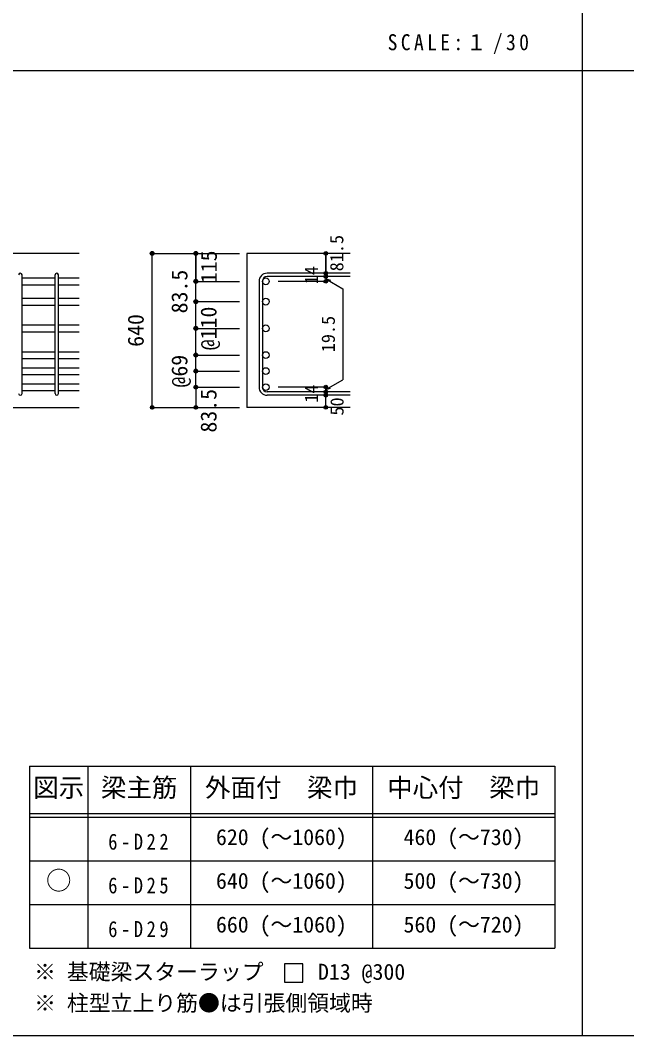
# Model space of a CAD drawing. Units: millimetres at full size, sheet at 1:30, with parts at other scales. Extents: x -5973 to 5954, y -4195 to 4201.
# Drawn here: x -3439 to -942, y -4195 to -15 of the extents above; entities that cross this region are included whole.
import ezdxf
from ezdxf.enums import TextEntityAlignment as Align

# ---------------------------------------------------------------- set-up
doc = ezdxf.new("R2010")
doc.units = ezdxf.units.MM
doc.header["$LTSCALE"] = 30
doc.header["$PDMODE"] = 32
doc.header["$PDSIZE"] = 15
for name, color, linetype in [('0-1_躯体線', 2, 'Continuous'), ('0-5_基礎梁筋', 7, 'Continuous'), ('0-6_スタラップ筋', 7, 'Continuous'), ('0-D_寸法', 4, 'Continuous'), ('6-7_文字', 7, 'Continuous'), ('6-E_枠', 7, 'Continuous'), ('F-0_枠', 6, 'Continuous')]:
    doc.layers.add(name, color=color, linetype=linetype)
doc.styles.add('ＭＳ ゴシック', font='')
doc.styles.get('ＭＳ ゴシック').set_extended_font_data('MS Gothic')

msp = doc.modelspace()

# ---------------------------------------------------------------- linework, layer by layer
at = {"layer": '0-1_躯体線'}
for p, q in [((-3195.8, -974.89), (-4995.8, -974.89)), ((-2080.8, -974.89), (-2505.8, -974.89)), ((-2505.8, -974.89), (-2505.8, -1608.89)), ((-3595.8, -1608.89), (-3195.8, -1608.89)), ((-2080.8, -1608.89), (-2505.8, -1608.89))]:
    msp.add_line(p, q, dxfattribs=at)
at = {"layer": '0-5_基礎梁筋'}
for p, q in [((-3431.8, -1075.82), (-3295.8, -1075.82)), ((-3281.8, -1075.82), (-3195.8, -1075.82)), ((-3431.8, -1103.82), (-3295.8, -1103.82)), ((-3281.8, -1103.82), (-3195.8, -1103.82)), ((-3431.8, -1159.39), (-3295.8, -1159.39)), ((-3281.8, -1159.39), (-3195.8, -1159.39)), ((-3431.8, -1187.39), (-3295.8, -1187.39)), ((-3281.8, -1187.39), (-3195.8, -1187.39)), ((-3431.8, -1269.39), (-3295.8, -1269.39)), ((-3281.8, -1269.39), (-3195.8, -1269.39)), ((-3431.8, -1297.39), (-3295.8, -1297.39)), ((-3281.8, -1297.39), (-3195.8, -1297.39)), ((-3431.8, -1379.39), (-3295.8, -1379.39)), ((-3281.8, -1379.39), (-3195.8, -1379.39)), ((-3431.8, -1407.39), (-3295.8, -1407.39)), ((-3281.8, -1407.39), (-3195.8, -1407.39)), ((-3431.8, -1445.39), (-3295.8, -1445.39)), ((-3281.8, -1445.39), (-3195.8, -1445.39)), ((-3431.8, -1473.39), (-3295.8, -1473.39)), ((-3281.8, -1473.39), (-3195.8, -1473.39)), ((-3431.8, -1511.39), (-3295.8, -1511.39)), ((-3431.8, -1539.39), (-3295.8, -1539.39)), ((-3281.8, -1511.39), (-3195.8, -1511.39)), ((-3281.8, -1539.39), (-3195.8, -1539.39))]:
    msp.add_line(p, q, dxfattribs=at)
at = {"layer": '0-5_基礎梁筋', "color": 3}
for centre in [(-2427.8, -1089.82), (-2427.8, -1173.39), (-2427.8, -1283.39), (-2427.8, -1393.39), (-2427.8, -1459.39), (-2427.8, -1525.39)]:
    msp.add_circle(centre, 14, dxfattribs=at)
at = {"layer": '0-6_スタラップ筋'}
for p, q in [((-3431.8, -1551.89), (-3431.8, -1063.32)), ((-3295.8, -1551.89), (-3295.8, -1063.32)), ((-3281.8, -1551.89), (-3281.8, -1063.32)), ((-2080.8, -1056.32), (-2422.3, -1056.32)), ((-2080.8, -1070.32), (-2422.3, -1070.32)), ((-2455.8, -1089.82), (-2455.8, -1525.39)), ((-2441.8, -1089.82), (-2441.8, -1525.39)), ((-2080.8, -1544.89), (-2422.3, -1544.89)), ((-2080.8, -1558.89), (-2422.3, -1558.89))]:
    msp.add_line(p, q, dxfattribs=at)
for centre, radius, start, end in [((-3438.8, -1063.32), 7, 0, 180), ((-3288.8, -1063.32), 7, 0, 180), ((-2422.3, -1089.82), 33.5, 90, 180), ((-2422.3, -1089.82), 19.5, 90, 180), ((-2422.3, -1525.39), 33.5, 180, 270), ((-2422.3, -1525.39), 19.5, 180, 270), ((-3438.8, -1551.89), 7, 180, 0), ((-3288.8, -1551.89), 7, 180, 0)]:
    msp.add_arc(centre, radius, start, end, dxfattribs=at)
at = {"layer": '0-D_寸法'}
for p, q in [((-2895.8, -974.89), (-2715.8, -974.89)), ((-2895.8, -974.89), (-2715.8, -974.89)), ((-2895.8, -1608.89), (-2895.8, -974.89)), ((-2715.8, -1089.82), (-2715.8, -974.89)), ((-2715.8, -974.89), (-2535.8, -974.89)), ((-2715.8, -974.89), (-2715.8, -1089.82)), ((-2180.8, -1070.32), (-2180.8, -1056.32)), ((-2180.8, -1070.32), (-2180.8, -1089.82)), ((-2180.8, -1080.07), (-2161.48, -1085.25)), ((-2180.8, -1080.07), (-2110.74, -1120.52)), ((-2715.8, -1089.82), (-2535.8, -1089.82)), ((-2715.8, -1089.82), (-2535.8, -1089.82)), ((-2180.8, -1089.82), (-2376.89, -1089.82)), ((-2110.74, -1120.52), (-2110.74, -1494.7)), ((-2715.8, -1173.39), (-2535.8, -1173.39)), ((-2715.8, -1173.39), (-2535.8, -1173.39)), ((-2715.8, -1283.39), (-2535.8, -1283.39)), ((-2715.8, -1525.39), (-2715.8, -1283.39)), ((-2715.8, -1393.39), (-2535.8, -1393.39)), ((-2715.8, -1459.39), (-2535.8, -1459.39)), ((-2180.8, -1535.14), (-2110.74, -1494.7)), ((-2715.8, -1525.39), (-2535.8, -1525.39)), ((-2715.8, -1525.39), (-2715.8, -1608.89)), ((-2180.8, -1525.39), (-2376.89, -1525.39)), ((-2180.8, -1544.89), (-2180.8, -1525.39)), ((-2180.8, -1535.14), (-2161.48, -1529.97)), ((-2180.8, -1558.89), (-2180.8, -1544.89)), ((-2180.8, -1608.89), (-2180.8, -1558.89)), ((-2895.8, -1608.89), (-2715.8, -1608.89)), ((-2715.8, -1608.89), (-2535.8, -1608.89))]:
    msp.add_line(p, q, dxfattribs=at)
for points in [[(-2180.8, -974.89), (-2180.8, -1056.32), (-2180.8, -974.89)], [(-2715.8, -1283.39), (-2715.8, -1173.39), (-2715.8, -1089.82)]]:
    msp.add_lwpolyline(points, dxfattribs=at)
for centre, radius in [((-2895.8, -974.89), 8), ((-2895.8, -974.89), 7.2), ((-2895.8, -974.89), 6.4), ((-2895.8, -974.89), 5.6), ((-2895.8, -974.89), 4.8), ((-2895.8, -974.89), 4), ((-2895.8, -974.89), 3.2), ((-2895.8, -974.89), 2.4), ((-2895.8, -974.89), 1.6), ((-2895.8, -974.89), 0.8), ((-2715.8, -974.89), 8), ((-2715.8, -974.89), 7.2), ((-2715.8, -974.89), 6.4), ((-2715.8, -974.89), 5.6), ((-2715.8, -974.89), 4.8), ((-2715.8, -974.89), 4), ((-2715.8, -974.89), 3.2), ((-2715.8, -974.89), 2.4), ((-2715.8, -974.89), 1.6), ((-2715.8, -974.89), 0.8), ((-2180.8, -974.89), 4), ((-2180.8, -974.89), 3.6), ((-2180.8, -974.89), 3.2), ((-2180.8, -974.89), 2.8), ((-2180.8, -974.89), 2.4), ((-2180.8, -974.89), 2), ((-2180.8, -974.89), 1.6), ((-2180.8, -974.89), 1.2), ((-2180.8, -974.89), 0.8), ((-2180.8, -974.89), 0.4), ((-2715.8, -1089.82), 8), ((-2715.8, -1089.82), 7.2), ((-2715.8, -1089.82), 6.4), ((-2715.8, -1089.82), 5.6), ((-2715.8, -1089.82), 4.8), ((-2715.8, -1089.82), 4), ((-2715.8, -1089.82), 3.2), ((-2180.8, -1056.32), 4), ((-2180.8, -1070.32), 4), ((-2180.8, -1089.82), 4), ((-2180.8, -1056.32), 3.6), ((-2180.8, -1070.32), 3.6), ((-2180.8, -1089.82), 3.6), ((-2180.8, -1056.32), 3.2), ((-2180.8, -1070.32), 3.2), ((-2180.8, -1089.82), 3.2), ((-2180.8, -1056.32), 2.8), ((-2180.8, -1070.32), 2.8), ((-2180.8, -1056.32), 2.4), ((-2180.8, -1070.32), 2.4), ((-2180.8, -1056.32), 2), ((-2180.8, -1070.32), 2), ((-2180.8, -1056.32), 1.6), ((-2180.8, -1070.32), 1.6), ((-2180.8, -1056.32), 1.2), ((-2180.8, -1070.32), 1.2), ((-2180.8, -1056.32), 0.8), ((-2180.8, -1070.32), 0.8), ((-2180.8, -1056.32), 0.4), ((-2180.8, -1070.32), 0.4), ((-2715.8, -1089.82), 2.4), ((-2715.8, -1089.82), 1.6), ((-2715.8, -1089.82), 0.8), ((-2180.8, -1089.82), 2.8), ((-2180.8, -1089.82), 2.4), ((-2180.8, -1089.82), 2), ((-2180.8, -1089.82), 1.6), ((-2180.8, -1089.82), 1.2), ((-2180.8, -1089.82), 0.8), ((-2180.8, -1089.82), 0.4), ((-2715.8, -1173.39), 8), ((-2715.8, -1173.39), 7.2), ((-2715.8, -1173.39), 6.4), ((-2715.8, -1173.39), 5.6), ((-2715.8, -1173.39), 4.8), ((-2715.8, -1173.39), 4), ((-2715.8, -1173.39), 3.2), ((-2715.8, -1173.39), 2.4), ((-2715.8, -1173.39), 1.6), ((-2715.8, -1173.39), 0.8), ((-2715.8, -1283.39), 8), ((-2715.8, -1283.39), 7.2), ((-2715.8, -1283.39), 6.4), ((-2715.8, -1283.39), 5.6), ((-2715.8, -1283.39), 4.8), ((-2715.8, -1283.39), 4), ((-2715.8, -1283.39), 3.2), ((-2715.8, -1283.39), 2.4), ((-2715.8, -1283.39), 1.6), ((-2715.8, -1283.39), 0.8), ((-2715.8, -1393.39), 8), ((-2715.8, -1393.39), 7.2), ((-2715.8, -1393.39), 6.4), ((-2715.8, -1393.39), 5.6), ((-2715.8, -1393.39), 4.8), ((-2715.8, -1393.39), 4), ((-2715.8, -1393.39), 3.2), ((-2715.8, -1393.39), 2.4), ((-2715.8, -1393.39), 1.6), ((-2715.8, -1393.39), 0.8), ((-2715.8, -1459.39), 8), ((-2715.8, -1459.39), 7.2), ((-2715.8, -1459.39), 6.4), ((-2715.8, -1459.39), 5.6), ((-2715.8, -1459.39), 4.8), ((-2715.8, -1459.39), 4), ((-2715.8, -1459.39), 3.2), ((-2715.8, -1459.39), 2.4), ((-2715.8, -1459.39), 1.6), ((-2715.8, -1459.39), 0.8), ((-2715.8, -1525.39), 8), ((-2715.8, -1525.39), 7.2), ((-2715.8, -1525.39), 6.4), ((-2715.8, -1525.39), 5.6), ((-2715.8, -1525.39), 4.8), ((-2715.8, -1525.39), 4), ((-2715.8, -1525.39), 3.2), ((-2715.8, -1525.39), 2.4), ((-2715.8, -1525.39), 1.6), ((-2715.8, -1525.39), 0.8), ((-2180.8, -1525.39), 4), ((-2180.8, -1544.89), 4), ((-2180.8, -1525.39), 3.6), ((-2180.8, -1544.89), 3.6), ((-2180.8, -1525.39), 3.2), ((-2180.8, -1544.89), 3.2), ((-2180.8, -1525.39), 2.8), ((-2180.8, -1544.89), 2.8), ((-2180.8, -1525.39), 2.4), ((-2180.8, -1544.89), 2.4), ((-2180.8, -1525.39), 2), ((-2180.8, -1544.89), 2), ((-2180.8, -1525.39), 1.6), ((-2180.8, -1544.89), 1.6), ((-2180.8, -1525.39), 1.2), ((-2180.8, -1544.89), 1.2), ((-2180.8, -1525.39), 0.8), ((-2180.8, -1544.89), 0.8), ((-2180.8, -1525.39), 0.4), ((-2180.8, -1544.89), 0.4), ((-2180.8, -1558.89), 4), ((-2180.8, -1558.89), 3.6), ((-2180.8, -1558.89), 3.2), ((-2180.8, -1558.89), 2.8), ((-2180.8, -1558.89), 2.4), ((-2180.8, -1558.89), 2), ((-2180.8, -1558.89), 1.6), ((-2180.8, -1558.89), 1.2), ((-2180.8, -1558.89), 0.8), ((-2180.8, -1558.89), 0.4), ((-2895.8, -1608.89), 7.2), ((-2895.8, -1608.89), 6.4), ((-2895.8, -1608.89), 5.6), ((-2895.8, -1608.89), 4.8), ((-2895.8, -1608.89), 4), ((-2895.8, -1608.89), 3.2), ((-2895.8, -1608.89), 2.4), ((-2895.8, -1608.89), 1.6), ((-2895.8, -1608.89), 0.8), ((-2715.8, -1608.89), 7.2), ((-2715.8, -1608.89), 6.4), ((-2715.8, -1608.89), 5.6), ((-2715.8, -1608.89), 4.8), ((-2715.8, -1608.89), 4), ((-2715.8, -1608.89), 3.2), ((-2715.8, -1608.89), 2.4), ((-2715.8, -1608.89), 1.6), ((-2715.8, -1608.89), 0.8), ((-2180.8, -1608.89), 4), ((-2180.8, -1608.89), 3.6), ((-2180.8, -1608.89), 3.2), ((-2180.8, -1608.89), 2.8), ((-2180.8, -1608.89), 2.4), ((-2180.8, -1608.89), 2), ((-2180.8, -1608.89), 1.6), ((-2180.8, -1608.89), 1.2), ((-2180.8, -1608.89), 0.8), ((-2180.8, -1608.89), 0.4)]:
    msp.add_circle(centre, radius, dxfattribs=at)
at = {"layer": '0-D_寸法', "color": 7}
for p in [(-2895.8, -974.89), (-2895.8, -974.89), (-2715.8, -974.89), (-2180.8, -974.89), (-2715.8, -1089.82), (-2180.8, -1056.32), (-2180.8, -1070.32), (-2180.8, -1089.82), (-2715.8, -1173.39), (-2715.8, -1283.39), (-2715.8, -1393.39), (-2715.8, -1459.39), (-2715.8, -1525.39), (-2180.8, -1525.39), (-2180.8, -1525.39), (-2180.8, -1544.89), (-2180.8, -1558.89), (-2895.8, -1608.89), (-2895.8, -1608.89), (-2715.8, -1608.89), (-2180.8, -1608.89)]:
    msp.add_point(p, dxfattribs=at)
at = {"layer": '6-7_文字'}
msp.add_lwpolyline([(-2350.73, -3974.79), (-2275.73, -3974.79), (-2275.73, -3899.79), (-2350.73, -3899.79)], close=True, dxfattribs=at)
at = {"layer": '6-E_枠', "color": 3}
for p, q in [((-3400.52, -3085.43), (-3400.52, -3835.43)), ((-3400.52, -3085.43), (-1238, -3085.43)), ((-1238, -3085.43), (-1238, -3835.43)), ((-3400.52, -3835.43), (-1238, -3835.43))]:
    msp.add_line(p, q, dxfattribs=at)
at = {"layer": '6-E_枠'}
for p, q in [((-3160.52, -3085.43), (-3160.52, -3835.43)), ((-2738, -3085.43), (-2738, -3835.43)), ((-1988, -3085.43), (-1988, -3835.43)), ((-3400.52, -3280.43), (-1238, -3280.43)), ((-3400.52, -3295.43), (-1238, -3295.43)), ((-3400.52, -3475.43), (-1238, -3475.43)), ((-3400.52, -3655.43), (-1238, -3655.43))]:
    msp.add_line(p, q, dxfattribs=at)
at = {"layer": 'F-0_枠', "color": 2}
for p, q in [((-1124.64, 4201.15), (-1124.64, -4195.24)), ((-5972.88, -222.05), (3723.6, -222.05))]:
    msp.add_line(p, q, dxfattribs=at)
at = {"layer": 'F-0_枠'}
msp.add_line((5954.1, -4195.24), (-5972.88, -4195.24), dxfattribs=at)

# ---------------------------------------------------------------- texts
at = {"layer": '0-D_寸法', "style": 'ＭＳ ゴシック'}
for s, height, p in [('81.5', 54.99, (-2091.9, -1048.49)), ('115', 65.98, (-2609.7, -1097.45)), ('14', 54.99, (-2196.03, -1101.76)), ('83.5', 65.98, (-2730.8, -1221.61)), ('@110', 65.98, (-2610.8, -1373.39)), ('640', 65.98, (-2910.8, -1359.39)), ('19.5', 54.99, (-2126.88, -1381.69)), ('@69', 65.98, (-2730.8, -1526.89)), ('83.5', 65.98, (-2610.8, -1712.39)), ('14', 54.99, (-2196.06, -1589.57)), ('50', 54.99, (-2090.8, -1642.39))]:
    msp.add_text(s, height=height, rotation=90, dxfattribs=at).set_placement(p, align=Align.BOTTOM_LEFT)
at = {"layer": '6-7_文字', "color": 2, "style": 'ＭＳ ゴシック'}
for s, p in [('図示', (-3385.52, -3235.43)), ('梁主筋', (-3106.76, -3235.43)), ('外面付\u3000梁巾', (-2678, -3235.43)), ('中心付\u3000梁巾', (-1928, -3235.43)), ('○', (-3333.02, -3617.93))]:
    msp.add_text(s, height=76.98, dxfattribs=at).set_placement(p, align=Align.BOTTOM_LEFT)
at = {"layer": '6-7_文字', "style": 'ＭＳ ゴシック'}
for s, p in [('620 (～1060)', (-2633, -3430.43)), ('460 (～730)', (-1860.5, -3430.43)), ('640 (～1060)', (-2633, -3610.43)), ('500 (～730)', (-1860.5, -3610.43)), ('660 (～1060)', (-2633, -3790.43)), ('560 (～720)', (-1860.5, -3790.43)), ('※ 基礎梁スターラップ     D13 @300', (-3381.96, -3985.01)), ('※ 柱型立上り筋●は引張側領域時', (-3381.96, -4113.51))]:
    msp.add_text(s, height=65.98, dxfattribs=at).set_placement(p, align=Align.BOTTOM_LEFT)
at = {"layer": '6-7_文字', "color": 2, "insert": (-1925.98, -154.55), "char_height": 65.98, "attachment_point": 7, "style": 'ＭＳ ゴシック'}
msp.add_mtext('\\T1.34;\\W0.9;SCALE:１/30', dxfattribs=at)
at = {"layer": '6-7_文字', "char_height": 65.98, "attachment_point": 7, "style": 'ＭＳ ゴシック'}
for s, insert in [('\\T1.38;\\W0.85;6-D22', (-3076.76, -3430.43)), ('\\T1.38;\\W0.85;6-D25', (-3076.76, -3610.43)), ('\\T1.38;\\W0.85;6-D29', (-3076.76, -3790.43))]:
    msp.add_mtext(s, dxfattribs=dict(at, insert=insert))

doc.saveas('drawing.dxf')
